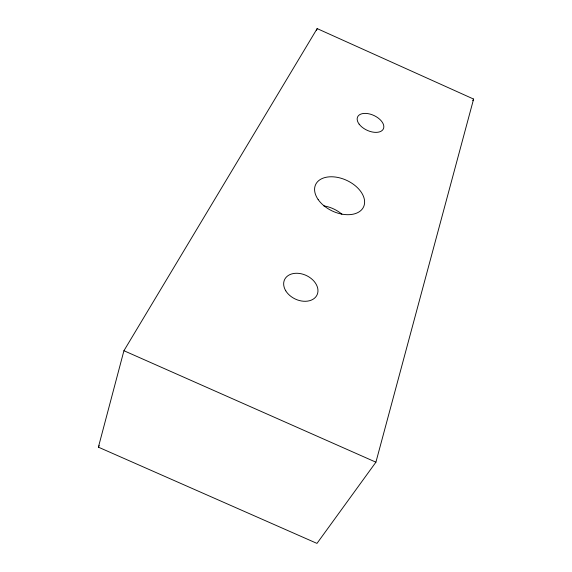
<?xml version="1.0" encoding="UTF-8"?>
<svg xmlns="http://www.w3.org/2000/svg" width="572" height="572" viewBox="0 0 572 572"><rect width="100%" height="100%" fill="white"/><g stroke="black" fill="none" stroke-linecap="round" stroke-linejoin="round"><path stroke-width="0.86" d="M98.391 447.161L123.931 350.715L317.167 28.6L473.609 99.07L375.911 462.19L316.981 543.4L98.391 447.161L99.271 445.609M316.552 30.273L317.167 28.6M472.744 100.636L473.609 99.07M123.931 350.715L375.911 462.19M323.781 205.877A25.583 17.06 24.9 0 1 341.906 214.214M318.139 199.535A26.448 16.931 24.9 0 0 361.475 209.931A26.448 16.931 24.9 0 0 339.196 177.749A26.448 16.931 24.9 0 0 318.139 199.535M359.166 124.181A14.214 8.151 24.8 0 0 382.268 130.38A14.214 8.151 24.8 0 0 370.063 114.085A14.214 8.151 24.8 0 0 359.166 124.181M285.743 290.783A17.954 13.006 25.1 0 0 315.465 297.283A17.954 13.006 25.1 0 0 301.215 273.766A17.954 13.006 25.1 0 0 285.743 290.783"/></g></svg>
